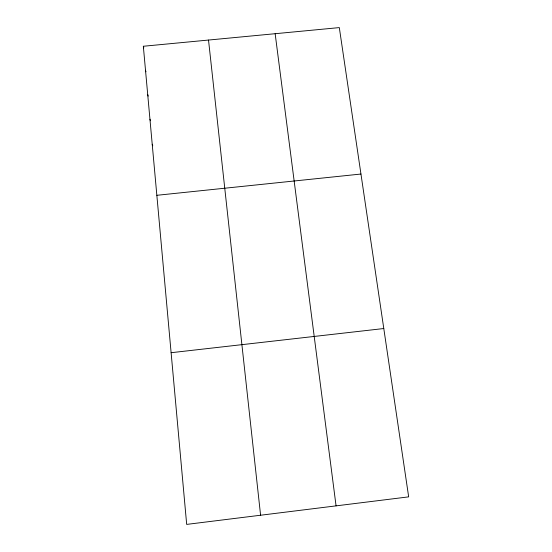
<?xml version="1.0" encoding="UTF-8"?>
<svg xmlns="http://www.w3.org/2000/svg" width="552" height="552" viewBox="0 0 552 552"><rect width="100%" height="100%" fill="white"/><g stroke="black" fill="none" stroke-linecap="round" stroke-linejoin="round"><path stroke-width="0.83" d="M171.12 352.707L383.785 328.537M156.844 195.304L360.953 174.039M143.334 46.258L339.314 27.6L408.666 496.862L186.679 524.4L143.334 46.258L143.803 47.914M152.214 144.224L152.752 145.776M149.951 119.218L150.454 120.778M147.715 94.558L148.198 96.124M145.507 70.242L145.97 71.808M275.151 33.706L336.065 505.867M208.518 40.048L260.592 515.23"/></g></svg>
